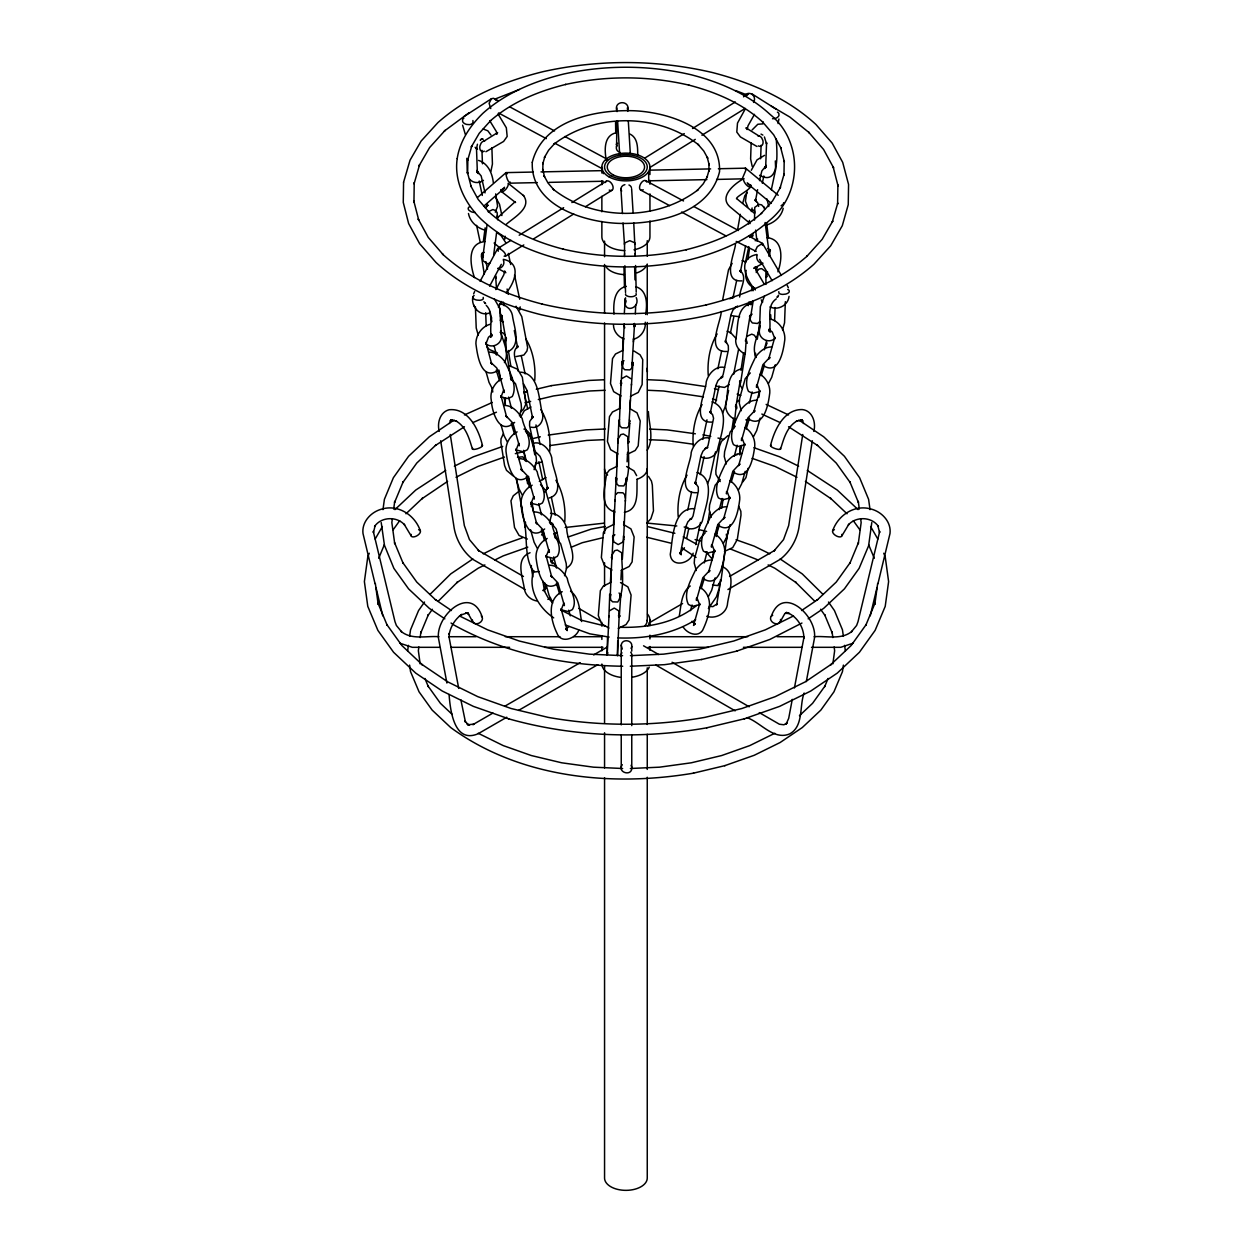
<?xml version="1.0" encoding="UTF-8"?>
<svg xmlns="http://www.w3.org/2000/svg" width="1253" height="1253" viewBox="0 0 1253 1253"><rect width="100%" height="100%" fill="white"/><g stroke="black" fill="none" stroke-linecap="round" stroke-linejoin="round"><path stroke-width="1.5" d="M511.459 406.755L511.443 408.243L508.608 397.091M541.515 513.291L541.5 514.779L538.665 503.643M581.58 621.535C579.638 611.464 579.747 597.587 570.554 591.197M625.545 297.791L625.341 303.508L625.999 300.845M636.242 297.572C640.769 307.925 624.229 313.783 624.949 301.331M542.878 581.22L544.569 591.338L544.053 590.367L548.015 597.618L552.73 603.069M608.974 615.818L607.172 655.147L607.877 652.719M615.066 499.775L613.25 539.088L613.782 541.844L618.168 544.585L622.725 542.142L623.587 539.432L625.388 500.104M631.481 384.06L628.818 426.098L626.86 427.931L621.692 427.759L619.859 425.801L619.217 420.444M719.598 582.958L719.363 587.485M482.374 253.435L482.985 260.734L487.213 263.71L489.845 263.224M497.707 219.808L497.096 212.509L495.374 210.457L492.852 209.549L488.184 211.773M510.958 240.341L497.786 248.501L498.255 251.242M726.756 538.163L720.992 580.687L717.671 585.574L712.534 585.026M751.158 142.811L750.625 158.974L752.176 166.336M760.618 158.755L761.104 145.238M774.589 320.643L775.074 307.549M785.349 301.675L784.55 322.835L782.545 329.931M482.029 253.075L481.387 256.035L484.3 274.203M495.765 278.417L495.828 276.741M535.986 462.373L534.17 469.703M617.729 640.596L617.416 655.617M510.394 182.202C508.546 184.16 505.398 175.201 506.071 172.616L533.245 172.053M491.521 319.092L491.599 317.495M495.624 275.629L496.486 289.224M501.858 316.476L501.169 321.348M511.725 380.082L511.788 378.484M531.679 502.5L531.241 506.604M531.288 567.123L531.366 565.526M613.97 314.111C613.281 303.884 613.751 289.192 626.281 286.357M624.307 313.548L625.294 298.731L624.652 299.796M635.334 313.908L635.757 304.62M645.279 322.209C646.015 329.837 640.988 337.433 633.438 339.234M645.624 314.456C647.331 304.526 647.629 290.21 635.663 286.671M607.517 637.464L607.094 655.288M610.43 582.222L611.072 569.896M613.484 524.208L614.205 509.971M616.523 466.179L617.149 453.852M619.562 408.165L620.204 395.823M622.616 350.135L623.242 337.809M623.822 524.537L623.947 521.765M629.899 408.494L630.337 399.989M609.725 594.94L608.895 616.883M618.857 420.867L618.027 442.826M610.978 594.58L610.211 597.117L611.981 555.063M620.908 579.779L621.41 570.24M627.095 461.824L627.596 452.286M633.376 341.959L633.579 338.138M620.752 595.3L619.264 617.228L619.937 615.662L618.998 616.899M623.696 539.135L622.318 559.198M629.789 423.075L628.395 443.155L629.069 441.589M632.922 363.198L631.449 385.125M637.15 479.288C636.336 490.456 639.954 509.658 624.354 512.305M620.799 384.373L621.034 381.131M634.175 326.688L634.41 323.446L633.705 325.874M618.966 616.805L619.186 613.563L618.481 615.99M748.746 236.034L762.482 243.411L762.372 245.196M631.763 734.634L631.763 767.212C632.671 777.017 616.617 772.694 622.287 764.675M648.725 180.761L648.647 172.1M722.589 300.219L728.494 269.865L732.144 263.334M737.61 229.612L740.319 214.341M738.612 349.164L733.616 374.396M619.342 423.044L621.143 381.883M628.207 440.664L628.317 439.49M617.494 655.476L619.264 613.422L618.669 610.806L614.283 608.065L609.616 610.697M765.959 284.462L765.865 271.713L761.683 268.643L759.052 269.05L756.608 271.588M487.01 225.258L482.75 257.648L483.423 255.534M704.264 562.879L707.099 551.727M734.305 456.343L737.14 445.191M764.33 349.806L766.648 340.55M617.04 111.611C612.67 99.958 631.167 99.551 627.722 111.392M627.33 109.089L627.487 107.617M483.423 240.936L485.146 227.827M493.682 254.798L496.642 232.306M616.601 146.773L616.821 120.648M382.964 509.642L384.405 499.32L393.379 477.722L408.572 456.296L429.309 436.796L454.15 420.006M392.361 518.711L391.844 522.564L394.726 543.771L394.554 542.659L403.153 563.349L402.652 562.393L416.779 582.097L436.075 600.281L435.402 599.67L451.44 610.524M393.677 509.078L394.726 501.372L394.554 502.484L403.153 481.794L402.652 482.75L416.779 463.046L436.075 444.862L435.402 445.473L464.44 426.74M407.664 650.73L408.4 645.342M409.621 636.352L410.53 629.852L418.549 610.587L424.516 602.035M418.862 646.971L418.361 650.73L420.147 663.886M420.147 637.573L420.914 631.935L420.742 633.047L428.369 614.69L427.868 615.646L432.426 609.287M832.853 663.886L834.639 650.73L834.138 646.971M843.379 665.108L842.47 671.608L833.95 691.828L820.856 710.091L802.28 727.554L780.133 742.512L754.212 755.293L724.641 765.708M808.154 618.841L823.691 608.347L844.428 588.847L859.104 568.376L868.595 545.822L871.79 522.564M877.664 583.475L874.829 604.291L875.001 603.179L865.792 625.341L866.293 624.386L851.163 645.499L830.488 664.967L831.178 664.356L805.397 681.789L775.2 696.668L741.854 708.525L705.016 717.342C653.158 726.536 599.842 726.536 547.984 717.342L511.146 708.525L477.8 696.668L447.603 681.789L421.822 664.356L422.512 664.967L401.837 645.499L386.707 624.386L387.208 625.341L377.999 603.179L378.171 604.291L375.336 583.475M740.977 370.308L743.609 352.688M750.923 304.792L751.33 301.769M755.214 356.306L755.637 353.283M505.257 400.678L505.632 398.156L508.311 398.485L512.289 396.512C517.802 385.705 509.783 372.204 505.131 362.023C501.278 356.933 495.89 351.936 489.077 352.124M525.148 524.694L525.508 522.172M707.851 523.174L709.59 511.725M746.224 270.35C743.984 277.524 747.9 285.637 754.933 288.331M747.9 259.246L749.357 249.66M712.111 560.185L713.505 551.069M731.721 430.969L733.663 418.204M752.99 290.821L753.554 287.172M716.215 536.55L717.969 525.023M756.279 272.559L757.157 266.795M721.744 508.123L723.122 499.007M733.898 428.025L736.31 404.672L736.686 407.241M753.241 300.626L750.516 317.51M720.726 580.202L716.638 604.948L717.264 603.789L712.847 606.656L709.073 606.248M728.338 530.05L726.568 539.432M739.74 454.933L740.539 447.399M757.282 339.25L759.913 321.974M767.525 271.807L766.35 277.352L766.993 276.193M769.859 256.458L769.796 249.488L770.407 250.616L767.635 248.439M748.088 468.356L745.958 477.644L742.653 482.107M758.895 397.201L759.459 393.458M777.925 271.807C782.17 260.06 784.127 239.245 766.93 237.647M504.708 239.37L505.178 236.253M519.713 309.992L520.199 306.875M534.718 380.614C535.861 366.8 533.183 350.809 525.884 339.046M549.722 451.252C550.866 437.422 548.203 421.447 540.889 409.668M564.743 521.875C565.886 508.045 563.208 492.069 555.909 480.291M802.734 434.509L788.67 525.54L783.532 539.62L774.009 550.944L774.824 550.318L729.544 576.458M812.32 440.774L798.803 528.233C796.61 540.356 789.923 551.665 780.243 559.324L727.946 589.521M813.777 431.408C816.251 422.668 812.461 410.53 802.186 409.559C783.611 409.308 774.213 430.28 770.532 445.567M769.029 256.364L769.467 250.193M741.666 445.535L739.63 452.834M778.786 291.667L778.896 292.998A5.545 2.663 -7.7 0 0 782.827 294.408L785.615 294.095A5.263 2.537 -7.7 0 0 789.249 291.839L789.155 290.492A5.545 2.663 -7.7 0 0 787.667 289.49M792.272 699.362L788.701 718.345L786.085 724.171L787.088 722.84L783.955 724.782L779.382 724.218L759.255 712.597M794.418 687.975L804.05 636.869L803.909 638.122C803.831 627.769 797.644 617.165 788.027 612.952L789.312 613.531L785.302 613.297L786.712 612.341L784.66 613.86L779.789 622.537M804.144 693.034C799.195 705.768 803.878 726.192 789.703 733.898C773.759 740.68 760.712 722.401 747.007 717.656M806.305 681.601L814.325 638.952C818.334 617.118 782.765 583.428 771.331 616.225M778.035 123.561L778.927 119.019M488.952 313.156C479.21 316.57 470.783 305.857 472.867 296.648M742.684 203.268L744.846 195.64L747.18 192.727M721.211 311.527C721.446 320.564 704.812 352.594 726.865 351.482M735.464 244.617C734.556 253.372 721.462 282.379 741.886 280.86M746.945 190.66L745.425 201.232L747.743 207.09M687.787 510.002L691.578 492.194M702.823 439.396L706.99 419.818M717.859 368.789L721.65 350.981M732.895 298.167L736.686 280.374M748.683 224.005L749.451 220.434M751.346 211.538L752.098 207.982M745.629 245.839L740.429 271.572L740.445 269.959L741.369 272.34L739.943 270.695L740.821 271.134M757.595 189.626L755.465 200.966L755.481 199.352L756.405 201.717L754.964 200.088L755.857 200.527M759.522 180.636L761.855 170.941L766.366 165.412M686.754 538.023L688.664 529.032M700.255 474.621L704.092 456.625M715.667 402.213L719.112 386.018M730.327 333.392L733.772 317.197M745.363 262.785L748.808 246.59M762.31 183.173L763.829 175.984M739.662 297.024C739.474 289.02 748.276 277.446 740.304 270.852M695.775 544.663L700.505 522.438M715.541 451.832L710.012 477.753L707.522 483.783M728.604 390.482L725.048 407.131L722.558 413.177M771.331 189.751L775.67 169.39L775.341 160.948M748.245 305.654L749.043 301.91M751.424 290.696L752.223 286.953M497.018 217.02L497.316 215.594M745.41 341.114L745.786 339.469M740.57 383.026L745.378 352.171L746.255 339.14L746.49 341.458M735.464 406.63L735.84 404.985M634.832 325.044L634.425 326.861L635.067 325.796M870.24 615.818L877.022 587.547M877.93 583.788L890.006 533.496C891.4 521.953 882.002 511.944 871.368 509.125C854.75 504.098 837.897 515.124 832.587 531.037M634.817 244.398L633.736 222.783M606.421 474.668C605.058 486.556 598.605 507.434 614.972 512.007M625.357 501.184L626.594 477.691L627.252 479.304L626.437 478.019M789.061 296.381C788.137 305.231 777.988 310.807 769.968 306.907M760.148 325.655C758.253 335.929 750.845 347.05 756.326 357.465M690.497 610.634L692.079 604.995M722.12 498.459L719.285 509.611L719.269 508.123M752.16 391.923L749.325 403.074L749.31 401.586M704.437 578.025L701.179 588.659M719.441 524.756L716.199 535.391M734.462 471.488L731.219 482.123M749.482 418.22L746.24 428.855M764.502 364.952L761.26 375.587M709.167 571.102L709.997 570.554L708.571 572.167L714.727 550.318L714.743 551.806L712.205 545.133M739.207 464.581L740.022 464.017L738.612 465.63L744.768 443.781L744.783 445.269L742.246 438.597M754.228 411.313L755.042 410.749L753.633 412.362L759.788 390.513L759.804 392.001L757.266 385.329M715.165 577.884L711.657 590.32L708.431 596.491M730.186 524.615L726.677 537.051L723.451 543.222M745.206 471.347L741.698 483.783L738.471 489.954M760.226 418.079L756.718 430.515L753.492 436.686M775.247 364.811L771.738 377.263L768.512 383.418M533.919 570.757C527.278 588.785 538.837 607.924 553.701 617.87M718.877 589.161L716.418 596.835L708.384 608.598M617.98 439.161L620.799 434.603L623.414 433.992L627.8 436.733C627.675 451.879 631.637 473.728 623.806 485.945L618.653 485.788L616.821 483.83L616.178 478.474M611.903 555.204L614.722 550.662L617.322 550.051L621.707 552.777C621.582 567.922 625.56 589.771 617.729 602.004L612.56 601.832L610.728 599.874L610.086 594.517M505.351 339.688L505.57 337.637L506.416 351.232L510.441 376.573M477.424 144.236L476.469 148.982L476.469 147.635L477.299 170.8L478.301 173.619L476.86 172.068L477.753 172.585M490.894 171.395L492.429 164.033L491.896 147.713M751.283 170.298L757 159.914L764.518 155.356M783.203 208.311C781.449 216.487 774.511 222.58 766.726 224.96M621.237 724.876L621.237 645.154C621.974 638.31 632.953 639.891 631.763 646.673M631.089 648.506L631.763 646.532L631.763 651.137M780.588 448.966C783.83 438.566 787.025 426.302 797.441 420.742L796.281 421.259L802.312 420.115L800.667 419.927L803.001 420.93L801.607 419.974L803.69 423.498M767.118 342.946L765.207 347.77M449.31 423.498L451.393 419.974L449.999 420.93L452.333 419.927L450.688 420.115L456.719 421.259L455.559 420.742C465.975 426.302 469.17 438.566 472.412 448.966M503.863 391.014L504.16 390.2L504.27 392.502L498.694 371.859L496.642 367.865L491.395 362.963L485.945 342.414L485.945 343.902L488.482 337.229L491.818 334.52M518.883 444.282L519.181 443.484L519.29 445.786L512.9 423.122L506.416 416.231L500.981 395.682L500.965 397.17L503.502 390.497M533.903 497.551L534.201 496.752L534.311 499.054L527.92 476.406L521.436 469.499M548.939 550.819L549.221 550.02L549.331 552.322L542.941 529.674L536.456 522.767L531.021 502.218L531.006 503.706L533.543 497.034M563.96 604.087L564.242 603.288L564.351 605.591L557.961 582.943L551.477 576.035L546.042 555.486L546.026 556.974L548.563 550.302M753.178 233.528L751.549 236.582L752.99 235.533M504.442 362.634C509.908 352.218 502.516 341.098 500.605 330.823M519.462 415.902L521.483 408.462L521.138 403.607L515.563 383.857L510.472 378.124M534.483 469.17L536.503 461.731L536.159 456.875L530.583 437.125L525.493 431.392M549.503 522.454L551.524 514.999L551.179 510.143L545.603 490.393L540.513 484.66M564.539 575.722L566.56 568.267L566.199 563.411L560.639 543.661L555.533 537.929M520.559 417.343L524.302 410.749L530.943 406.927M544.695 492.1L547.733 487.793M753.554 102.448C757.532 95.698 748.276 89.135 743.562 96.857M369.259 553.246L367.787 556.802L364.388 581.596L367.787 606.374L377.889 630.4L393.583 652.28L415.714 673.096L442.262 691.045L473.352 706.363L508.718 718.83M375.164 539.056L382.384 526.526M378.704 558.29L384.373 544.648L381.21 522.564M828.092 678.437L824.631 686.769L825.132 685.814L812.602 703.293L799.43 715.714M473.603 293.891L474.652 291.495M503.314 433.804L501.028 438.832L500.887 442.45L504.583 465.521L506.494 470.329L512.931 475.764M755.183 266.701L755.857 269.881L764.424 284.431M480.087 281.33L497.472 248.877M489.625 286.138L501.294 264.32M495.875 289.6L503.847 274.705L504.661 270.993L505.789 272.747L498.224 268.706M501.607 301.503L498.365 307.11M506.149 293.014C514.513 283.006 522.407 263.099 503.314 259.34M623.086 362.587L622.381 365.015L624.198 323.854M621.801 378.594L626.453 375.978L630.839 378.704M617.009 478.646L616.304 481.074L618.105 439.913M615.709 494.653L617.76 492.633L622.929 492.805L624.746 494.763L625.388 498.271M684.42 547.718L679.831 553.09L681.24 554.781L680.301 552.401L680.301 554.03L685.877 526.495L687.897 521.796L691.202 518.46L689.917 519.228M693.16 553.184C690.199 563.866 671.279 568.251 670.261 554.28C672.892 539.761 672.469 507.418 694.507 508.687M745.128 109.199L737.5 123.107L736.795 132.082L740.398 136.937L756.984 146.491M754.494 114.336L748.057 125.707L747.133 129.498L745.958 127.853L759.083 136.06M842.032 535.611L848.907 524.146L848.344 524.96C855.94 516.095 871.947 516.628 878.447 526.511L877.852 525.618L879.559 532.556L879.7 531.382L858.023 621.629L856.613 625.466L851.429 631.794L852.071 631.261C841.436 640.22 826.651 635.678 814.09 636.712M518.523 443.766L515.985 450.438L516.001 448.95L522.156 470.799L520.747 469.186L521.561 469.75M563.599 603.57L561.062 610.242L561.062 608.754L567.233 630.604L565.808 629.006L566.638 629.554M578.839 630.165C575.534 638.811 560.811 644.026 556.958 633.141C550.756 620.392 546.198 599.529 562.205 591.698M764.518 295.959L760.352 306.593L759.475 329.68C757.736 338.2 768.136 344.152 774.777 338.686M778.599 295.175L776.938 297.274L777.988 296.851M752.129 129.936L757.814 124.266L762.967 123.875M495.295 212.149L497.598 206.306L495.687 193.886M647.19 450.219C654.426 438.926 648.803 423.953 648.381 411.548M485.365 207.826L487.699 205.304M746.788 95.635L748.495 93.787M393.191 529.737L399.676 520.7M429.967 594.423L450.72 573.921L472.867 558.948M438.127 601.346L457.533 582.034L456.844 582.645L478.207 568.204L484.88 564.915M618.59 420.898L619.53 419.661M607.094 473.101L609.412 470.047L617.228 466.226M616.492 477.691L615.552 478.928L616.225 477.362L614.988 500.84M609.459 594.971L610.399 593.734M736.513 307.189L737.469 306.014M717.123 333.94C709.809 345.718 707.131 361.694 708.274 375.508M702.087 404.562C694.788 416.325 692.11 432.301 693.238 446.115M687.051 475.169C679.752 486.931 677.074 502.907 678.202 516.737M691.421 519.024L693.05 515.97L698.36 491.051L698.234 486.994L695.211 482.671M740.633 380.599L739.552 381.93L740.194 380.771L736.106 405.502L736.748 408.635M504.145 256.223C508.702 255.502 500.871 247.828 497.786 248.501M490.753 335.021L492.084 335.569L490.549 337.323L491.301 334.661L491.301 336.384C489.14 326.453 494.371 313.438 486.242 305.372M551.007 562.158L554.672 558.102L553.951 558.744M569.019 626.516L565.683 629.21M481.418 254.39L484.175 252.323M504.567 341.599L505.773 338.749L501.686 315.333L502.312 316.664L501.231 315.411M520.7 411.986L523.613 409.011L525.915 403.983L522.344 377.294L517.771 369.353L509.532 365.766M541.562 535L543.504 533.026M464.049 116.513L491.427 98.721L493.478 98.298L497.927 100.506M647.002 522.783L650.84 518.852L653.455 510.864L652.327 485.005L651.435 481.042L648.474 476.375M394.93 509.626L415.714 490.08L445.723 470.439M405.972 513.777L422.512 498.208L421.822 498.819L447.603 481.387M497.613 132.599L496.752 134.29L496.407 131.628L489.923 121.024M754.635 267.641L753.805 268.377L762.404 263.631M477.55 197.441L506.071 172.616L507.355 173.791M500.887 190.487L504.583 187.261M483.627 206.291L504.16 188.42M496.83 218.398L515.093 201.78L515.547 202.532L501.482 191.599M506.165 224.412C513.135 217.897 532.713 207.732 523.331 195.343M491.427 98.721L489.109 103.31L490.769 108.557M744.658 168.669L745.551 168.184L778.223 195.28M759.522 321.802L757.438 323.493L752.317 322.945L750.406 320.408L749.967 316.461M747.023 336.274L751.737 334.159L754.228 335.131L756.139 337.668M737.093 401.79L739.16 400.099M616.225 144.33L617.541 143.265M517.708 346.548C510.112 352.61 517.928 363.495 517.959 370.935M532.729 417.171L529.69 421.478L529.565 425.534L534.859 450.469L536.488 453.523M539.307 481.387L545.963 477.55M749.592 237.443L752.646 236.112M743.937 178.584C735.323 183.032 718.235 196.423 729.982 206.823L750.171 223.567M750.531 186.979C748.057 191.02 732.817 198.46 737.328 199.164L754.698 213.496M696.558 605.544C674.709 623.274 647.66 627.878 620.345 627.314M480.197 140.148L481.951 138.801L480.666 139.678M776.28 298.872C765.818 305.967 771.613 320.987 769.452 331.215L769.467 329.492L770.219 332.155L768.794 330.447L769.608 330.933M722.934 376.761L721.493 377.811L723.106 374.757L728.416 349.822L728.306 345.765L726.552 342.508M729.168 384.655L724.563 387.428L715.761 386.143M707.898 447.368L706.457 448.417L708.086 445.363L713.568 418.267L712.565 414.602L710.247 412.065M514.623 422.418C499.305 436.169 492.053 412.221 491.286 400.318C489.547 391.719 494.387 382.557 502.108 378.61M544.679 528.954C529.361 542.706 522.094 518.758 521.342 506.854C519.588 498.271 524.427 489.093 532.149 485.162M769.373 357.794L762.889 364.701L756.499 387.349L756.608 385.047L756.906 385.846M754.353 411.062L747.869 417.954L741.478 440.602L741.588 438.299L741.886 439.114M739.333 464.33L732.848 471.222L726.458 493.87L726.568 491.568L726.865 492.382M724.312 517.599L717.828 524.49L711.438 547.138L711.547 544.836L711.845 545.65M709.292 570.867L702.808 577.758L696.417 600.406L696.527 598.104L696.825 598.903M483.439 180.338C479.46 183.564 472.804 183.377 469.624 179.085M623.994 360.692L621.629 362.884L622.302 361.318L621.081 384.796L620.423 383.183L621.222 384.483M769.076 329.57L769.89 329.006M769.248 358.045L770.062 357.497L768.653 359.094L774.808 337.245L774.824 338.733L772.287 332.061L768.95 329.367M750.296 372.955L745.206 378.688L739.63 398.438L739.286 403.294L741.306 410.733M735.276 426.224L730.186 431.956L724.61 451.706L724.265 456.546L726.286 464.002M614.863 534.749L612.498 536.957L613.171 535.391L611.95 558.869L611.292 557.256M720.256 479.492L715.165 485.224L709.605 504.975L709.245 509.814L711.265 517.27M724.187 517.849L725.001 517.285L723.592 518.899L729.747 497.049L729.763 498.537L727.226 491.865M705.251 532.744L700.145 538.492L694.585 558.243L694.225 563.083L696.245 570.538M690.231 586.012C681.037 592.403 681.146 606.28 679.204 616.351M694.162 624.37L694.976 623.822L693.551 625.435L699.722 603.586L699.722 605.074L697.185 598.386M801.56 610.524L817.598 599.67L816.925 600.281L836.221 582.097L850.348 562.393L849.847 563.349L858.446 542.659L858.274 543.771L861.156 522.564L860.639 518.711M801.951 623.039L769.765 639.484L736.654 651.137M469.64 206.682L468.826 207.215A5.263 2.976 11.2 0 0 469.014 210.3L471.065 211.663A5.545 3.132 11.2 0 0 475.153 212.43M755.199 240.733L757.705 239.104M752.098 314.096L749.498 316.414L750.14 315.255L746.052 339.986L747.258 343.259M727.883 435.652L721.446 441.385L719.535 446.209L715.823 470.595L715.964 474.417L720.193 481.575M483.517 141.385L496.047 133.585M519.181 235.235L563.646 207.669M571.869 202.563L606.452 181.121M644.762 158.113L684.279 133.601M692.517 128.495L735.323 101.963M505.507 256.285L523.801 244.946M533.794 238.759L573.717 213.997M585.37 206.776L611.981 190.268M650.354 167.213L695.274 139.365M701.931 135.23L745.19 108.416M781.089 205.774L782.984 204.349A5.263 3.023 -11.3 0 0 783.611 202.688M729.826 298.809L734.446 296.569M735.025 307.392L736.294 306.64L732.989 309.961L730.985 314.66L725.393 342.194L725.409 340.581L726.348 342.946M704.953 448.605L706.238 447.854L702.933 451.174L700.913 455.873L695.321 483.407L695.337 481.794L696.276 484.175L694.835 482.53L695.728 482.969M496.689 371.217C480.479 380.098 477.221 353.863 475.905 343.682C475.827 335.037 481.857 326.36 490.377 324.214M517.129 431.893C509.407 435.825 504.567 445.003 506.306 453.586C507.59 463.062 511.96 486.54 526.73 477.753M547.169 538.43C539.463 542.361 534.608 551.539 536.362 560.122C537.647 569.598 542.016 593.076 556.786 584.305M765.301 167.526L766.194 167.025L764.753 168.56L765.74 165.756L766.57 142.576L766.57 143.938L764.408 136.953M491.145 336.086L491.959 335.616M492.962 713.051L472.82 724.673L474.057 724.109L467.949 724.751L469.593 724.939L467.04 724.015L468.434 724.97L464.753 720.757L465.474 722.151L460.869 699.816M504.708 706.269L580.217 662.665M593.64 654.912L607.063 647.159M649.054 622.929L682.587 603.554M506.776 717.217L478.113 733.757C453.884 744.078 450.219 709.574 449.075 694.475M518.57 710.404L597.806 664.654M469.155 112.707L444.376 131.017L445.097 130.375L429.654 147.509L419.035 165.835L419.551 164.848L414.054 183.862L414.226 182.734L413.944 201.984L413.756 200.872L418.69 219.917L418.173 218.946L428.228 237.365L443.155 254.641L442.434 253.999C470.314 279.654 505.977 294.706 542.267 304.103L541.844 304.009C595.801 316.617 652.437 316.852 706.52 304.839L706.097 304.933C742.794 295.88 778.865 281.142 807.449 255.831L806.728 256.473L822.172 239.339L832.791 221.029L832.274 222L837.787 203.002L837.599 204.114L837.897 184.864L838.069 185.992L833.135 166.931L833.652 167.918L823.597 149.499L808.671 132.207L809.407 132.865L789.891 117.077L771.394 106.207M695.666 619.718C672.657 634.253 644.778 638.952 617.948 637.918M506.823 352.093C522.313 346.22 513.808 326.782 512.399 315.286C511.146 309.099 505.726 304.636 499.587 303.759M518.789 491.427L513.26 495.812L510.958 500.84L514.529 527.529L519.102 535.47L527.341 539.056M530.05 552.73C514.56 558.603 523.065 578.025 524.474 589.536C525.727 595.723 531.147 600.171 537.286 601.064M542.753 590.492L545.525 588.424L544.961 583.146M547.906 599.42L550.521 598.01M756.922 254.469C736.169 258.51 746.177 279.936 755.34 289.929M464.424 414.947L492.288 402.464M472.726 422.653L496.439 412.19M454.353 466.179L473.352 456.812L502.704 446.428M455.998 477.252L477.8 466.508L504.52 457.047M483.235 553.842L498.788 546.167L522.407 537.803M494.888 559.981L503.236 555.862L527.779 547.169M793.525 615.943L765.348 629.836L733.741 641.019L699.503 649.211L663.62 654.144L630.416 655.664M774.793 733.271L749.764 745.598L721.712 755.528L691.311 762.795L659.485 767.181L630.384 768.496M487.182 205.586L488.059 205.147L486.618 206.792L487.339 203.691M517.191 346.83L518.084 346.408L516.643 348.036L517.583 345.671L517.583 347.285L514.294 330.541M532.212 417.468L533.089 417.03L531.648 418.659L532.588 416.294L532.588 417.907L527.012 390.372L523.456 383.763M547.216 488.09L548.094 487.652L546.653 489.281L547.592 486.916L547.608 488.529L542.016 460.994L540.012 456.296L536.707 452.959M566.309 568.173C580.797 560.263 566.262 539.886 566.795 528.5C564.962 521.044 558.76 513.354 550.537 513.385M759.866 391.516L752.442 393.317L748.48 391.343C742.966 380.536 750.97 367.035 755.622 356.854C759.49 351.764 764.878 346.768 771.691 346.956M744.846 444.768L737.437 446.585L733.459 444.611C727.946 433.804 735.95 420.288 740.601 410.123C744.47 405.032 749.858 400.036 756.671 400.224M729.826 498.036L722.417 499.853L718.439 497.88C712.926 487.072 720.929 473.556 725.581 463.391C729.45 458.3 734.838 453.304 741.651 453.492M714.805 551.304L707.397 553.121L703.419 551.148C697.905 540.341 705.909 526.824 710.576 516.659C714.429 511.569 719.817 506.572 726.63 506.76M699.785 604.572L692.376 606.389L688.398 604.416C682.885 593.609 690.889 580.092 695.556 569.927C699.409 564.837 704.797 559.84 711.61 560.028M721.336 377.404L717.969 380.567L715.949 385.266L710.357 412.801L710.373 411.188L711.312 413.553L709.871 411.924L710.764 412.362M852.964 643.259L840.7 647.315L811.521 647.315M616.069 132.787C603.539 135.637 604.526 150.454 606.264 160.18M495.154 99.018L519.415 89.496M568.189 536.973L591.291 529.079L605.371 526.495M571.368 547.185L582.206 542.721L602.897 537.709M768.669 330.4L770 329.868M476.892 172.287L478.239 171.771M517.505 457.314L522.626 456.797L525.07 459.037M539.244 571.478L534.123 571.994C524.678 560.248 527.168 541.124 525.07 526.291M523.754 392.502L527.215 391.249M542.22 461.871L536.973 463.359M553.763 533.747L557.225 532.494M744.282 718.83L779.648 706.363L810.738 691.045L837.286 673.096L859.417 652.28L875.111 630.4L885.213 606.374L888.612 581.596L885.213 556.802L883.741 553.246M623.305 350.182L615.505 354.004L612.513 358.609L610.493 383.512L613.672 391.641L621.065 395.964M630.447 396.261L638.247 392.44L642.131 384.53L642.726 359.595L640.064 354.803L634.081 351.059M620.266 408.196L612.466 412.018L609.475 416.638L607.454 441.526L610.634 449.67L618.011 453.978M627.393 454.291L635.208 450.469L638.2 445.849L640.22 420.961L637.025 412.817L629.648 408.509M614.174 524.255L606.374 528.077L603.382 532.682L601.362 557.585L604.557 565.714L611.934 570.037M621.316 570.334L629.116 566.513L632.107 561.908L634.128 537.004L630.932 528.876L623.555 524.553M611.135 582.269L603.335 586.091L600.344 590.711L598.323 615.599L601.503 623.743L608.88 628.051M618.262 628.364L626.077 624.542L629.069 619.922L631.089 595.034L627.894 586.89L620.517 582.582M485.913 151.723L503.596 141.448L507.167 136.467L506.337 127.79L498.021 113.929M752.239 303.273C735.276 306.03 738.55 327.456 735.715 339.563C735.198 345.734 739.38 351.545 744.987 353.847M742.293 368.789C725.33 371.546 728.619 392.972 725.769 405.079C725.252 411.25 729.434 417.061 735.041 419.363M745.848 419.912L748.824 419.019M724.469 551.398L732.707 547.624L737.297 539.495L740.993 515.108L740.852 511.287L738.565 506.228M756.17 251.399L736.2 241.422M551.179 385.673L588.55 380.458L603.727 379.769M630.29 666.236L664.45 664.685L701.821 659.47M508.217 718.705C572.574 736.905 640.894 739.489 706.676 727.821L707.021 727.742M409.621 665.108L410.53 671.608L419.05 691.828L432.144 710.091L450.72 727.554C519.635 777.988 611.025 787.009 693.301 773.195L693.645 773.117M523.754 392.236L527.45 391.343M536.3 389.229L551.524 385.595M524.96 402.761L530.677 401.383M538.289 399.566L553.497 395.932L589.38 390.999L605.011 390.278M531.288 438.957L540.325 436.796M515.312 453.649L524.036 451.566M701.476 659.548L737.156 651.012M706.676 727.821L744.783 718.705M693.301 773.195L725.142 765.583M484.895 241.625C466.492 243.145 470.361 265.605 474.448 277.571M533.433 443.186C542.377 441.04 549.91 449.921 551.79 457.878C551.633 468.512 566.779 493.087 549.19 497.974M552.526 523.268L550.412 523.691L553.012 524.349L551.727 523.597L556.222 529.126L559.324 542.424M734.916 454.949L737.563 454.541M716.591 179.43L742.215 178.85L745.927 170.095L745.551 168.184L718.376 168.748M548.219 435.089L585.918 429.873L605.246 428.996M549.926 445.567L586.749 440.461L603.789 439.693M565.197 527.497L603.962 523.174M550.584 524.005L552.369 523.77L551.148 523.691M751.91 236.128L751.08 235.924M739.599 316.805L730.797 315.537M720.616 377.419L721.838 377.341M711.829 422.089C689.776 423.201 706.41 391.171 706.175 382.134C708.07 374.177 715.62 365.312 724.563 367.458M696.793 492.695C674.74 493.807 691.374 461.777 691.155 452.74C693.034 444.784 700.584 435.919 709.543 438.08M772.506 118.753L775.278 118.424A5.545 3.696 -8.4 0 0 778.959 115.448L778.865 113.584A5.263 3.508 -8.4 0 0 777.393 112.128M541.014 171.896L601.189 170.659M650.432 170.142L710.608 168.904M510.19 183.173L537.349 182.609M548.986 182.374L603.319 181.246M648.694 180.824L706.896 179.618M438.91 636.712C426.349 635.678 411.564 640.22 400.929 631.261L401.571 631.794L396.387 625.466L394.977 621.629L373.3 531.382L373.441 532.556L375.148 525.618L374.553 526.511C381.053 516.628 397.06 516.095 404.656 524.96L404.092 524.146L410.968 535.611M448.668 636.712L476.015 636.712M505.304 636.712L559.981 636.712M573.655 636.712L601.001 636.712M650.041 636.712L747.696 636.712M776.985 636.712L804.332 636.712M439.537 647.315L412.3 647.315L400.036 643.259M451.221 647.315L509.595 647.315M544.616 647.315L602.991 647.315M648.067 647.315L708.384 647.315M743.405 647.315L801.779 647.315M482.013 139.161L483.266 139.193M647.378 379.69L664.45 380.458L705.533 386.566M647.989 390.278L663.62 390.999L703.45 396.872M649.696 429.074L667.082 429.873L695.368 433.789M649.211 439.693L666.251 440.461L693.395 444.235M647.159 523.096L676.808 525.978M622.584 655.664L589.38 654.144L553.497 649.211L519.259 641.019L487.652 629.836L459.475 615.943M622.71 666.236C564.43 665.421 505.476 653.518 454.15 625.137L451.049 623.039M622.616 768.496L593.515 767.181L561.689 762.795L531.288 755.528L503.236 745.598L478.207 733.271M516.126 356.572L523.864 355.038L526.949 350.981L527.623 347.551L521.781 316.617L516.064 306.233M520.528 372.141C539.604 373.723 538.665 400.067 542.298 413.177C544.522 420.241 539.182 429.137 531.131 427.195M609.115 637.072L589.803 633.83L565.275 624.981M504.098 405.392C512.242 405.299 518.382 412.065 522.203 418.565C523.785 428.416 533.198 440.069 527.309 449.78L523.331 451.753L515.923 449.937M519.118 458.661C527.278 458.567 533.402 465.333 537.224 471.848C538.806 481.685 548.234 493.337 542.33 503.048L538.351 505.022L530.943 503.22M534.154 511.929C542.298 511.835 548.438 518.601 552.244 525.117C553.826 534.953 563.255 546.606 557.35 556.316L553.387 558.305L545.963 556.489M549.174 565.197C557.319 565.103 563.458 571.869 567.264 578.385C568.846 588.221 578.275 599.874 572.386 609.584L568.408 611.574L560.984 609.757M702.902 434.838L710.796 436.342M684.138 526.996L687.803 527.497M505.726 398.219L500.902 396.668M483.157 128.996L487.84 130.813L490.941 135.011M500.104 332.343L502.751 332.781L505.194 335.021M762.482 243.411L757.329 246.606L754.964 251.508M648.005 526.699L674.881 533.292M646.705 537.239L670.872 543.16M605.105 626.014L580.938 620.094L560.905 610.039M751.769 209.971L753.867 210.394M714.445 388.696L718.549 389.683M712.518 399.049L716.622 400.02M717.953 438.049L723.592 439.411M698.829 529.58L706.614 531.444M695.102 539.573L700.631 540.904M706.739 616.288C715.165 619.233 725.644 614.048 727.351 605.011C728.432 592.951 737.625 572.903 721.775 566.356M497.519 353.033L489.281 349.446L486.603 346.314M735.621 90.576L746.553 94.774M770.376 319.045C780.008 321.488 786.461 332.202 784.488 341.881C783.203 351.357 778.833 374.835 764.079 366.048M695.102 624.025L691.766 621.331M737.156 394.131L740.774 395.415M766.147 404.39L788.576 414.947M761.84 414.054L780.274 422.653M753.961 447.713L779.648 456.812L798.647 466.179M752.051 458.316L775.2 466.508L797.002 477.252M736.044 539.745L754.212 546.167L769.765 553.842M730.468 549.033L758.112 559.981M742.089 260.593L745.551 261.846M727.069 331.215L730.515 332.468L736.278 338.717M712.033 401.821C731.611 408.838 720.71 435.089 717.781 448.746C716.45 456.327 707.397 460.759 700.725 456.75M696.997 472.428C716.591 479.445 705.674 505.695 702.745 519.353C701.429 526.933 692.361 531.366 685.689 527.372M485.287 230.254C477.236 228.14 470.063 221.906 468.465 213.511M761.025 134.102L762.858 135.089M764.8 166.712L766.163 167.229M626.61 466.539L633.987 470.846L636.634 475.639M683.214 536.848L696.715 544.256M478.552 160.4C488.09 163.344 492.398 173.587 493.337 182.781M624.057 338.921C618.168 336.947 613.563 331.372 613.469 325.06M679.799 553.153L680.692 553.575M788.56 426.74L817.598 445.473L816.925 444.862L836.221 463.046L850.348 482.75L849.847 481.794L858.446 502.484L858.274 501.372L859.323 509.078M807.277 470.439L837.286 490.08L858.07 509.626M485.976 343.839C492.617 349.321 503.017 343.353 501.278 334.849L499.853 308.395L494.465 299.107M768.12 564.915L774.793 568.204L796.156 582.645L795.467 582.034L814.873 601.346M509.94 106.975L554.562 130.954M564.868 136.499L607.768 159.554M645.765 180.667L683.527 200.966M693.817 206.51L738.44 230.505M498.522 112.958L546.308 138.644M554.844 143.234L602.63 168.936M640.612 190.033L669.619 205.633M681.569 212.055L725.957 235.909M500.229 320.173L503.393 321.896M523.456 576.458L478.176 550.318L478.991 550.944L469.468 539.62L464.33 525.54L450.266 434.509M578.792 608.41L600.594 620.987M643.556 645.796L658.655 654.505M672.062 662.257L749.2 706.786M525.054 589.521L472.757 559.324C463.077 551.665 456.39 540.356 454.197 528.233L440.68 440.774M655.899 665.061L735.182 710.843M496.893 232.51L501.059 235.595L505.601 242.393M749.059 419.316C763.829 428.103 768.199 404.625 769.467 395.149C771.096 387.114 766.977 378.484 760.054 374.271M734.039 472.585C748.808 481.371 753.178 457.893 754.447 448.417C756.076 440.383 751.957 431.752 745.034 427.539M719.018 525.853C733.788 534.624 738.158 511.161 739.442 501.686C741.056 493.651 736.936 485.021 730.013 480.807M681.585 547.733L696.073 557.397M703.998 579.121C718.768 587.892 723.138 564.43 724.422 554.954C726.035 546.919 721.916 538.273 714.993 534.06M494.121 243.035L500.558 248.454M523.942 429.059C534.123 433.256 532.901 445.958 534.78 454.792M751.722 93.724L776.093 109.121M798.85 420.006L823.691 436.796L844.428 456.296L859.621 477.722L868.595 499.32L870.036 509.642M805.397 481.387L831.178 498.819L830.488 498.208L847.028 513.777M490.863 334.175L491.677 334.739M491.521 363.213L490.69 362.65L492.116 364.263L491.442 362.963M780.133 558.948L802.28 573.921L823.033 594.423M506.541 416.482L505.726 415.918L507.136 417.531L506.463 416.231M536.582 523.018L535.767 522.47L537.177 524.067L536.503 522.767M551.602 576.286L550.787 575.738L552.213 577.335L551.539 576.035M444.846 618.841L429.309 608.347L408.572 588.847L393.896 568.376L384.232 544.726M759.6 175.279C779.554 186.431 777.032 153.712 776.562 143.719L776.249 138.864M629.773 133.977C638.012 137.752 637.667 147.807 637.714 155.419M699.973 587.328C715.667 596.647 708.712 617.651 702.526 630.478C697.545 637.605 687.333 633.438 683.386 627.346M550.067 523.096L551.508 524.146L549.879 521.091M484.676 302.928L485.6 303.633L483.877 301.769M509.219 184.113L523.848 195.844M494.496 98.658L496.188 100.428M475.122 147.29L477.518 149.185M619.045 593.014L621.159 595.347L620.501 593.75M476.673 170.471L481.183 176L485.052 192.899M556.536 566.215L551.101 560.733M755.34 200.229L757.673 202.767L758.66 206.432M747.227 182.781L750.923 185.836A5.341 2.02 51.1 0 1 747.414 185.867A5.341 2.02 51.1 0 1 743.53 179.712A5.341 2.02 51.1 0 1 743.609 179.007M747.837 183.909L771.315 203.378M763.97 207.434L761.62 204.85L758.989 204.38L754.76 207.356L754.51 220.121M452.255 714.461L440.398 703.293L427.868 685.814L428.369 686.769L424.908 678.437M705.862 551.712L712.393 559.277M511.177 377.419L512.226 378.954M617.917 151.3L617.071 150.297A5.545 5.075 -5 0 1 617.024 145.301M742.371 388.461L740.46 385.924L740.022 381.977M495.875 197.802L499.524 204.333L501.905 215.547M870.616 526.526L877.836 539.056M853.324 520.7L859.809 529.737M828.484 602.035L834.451 610.587L842.47 629.852L843.379 636.352M820.574 609.287L825.132 615.646L824.631 614.69L832.258 633.047L832.086 631.935L832.853 637.573M761.197 299.874L762.732 302.02M632.53 361.96L633.329 363.26M629.476 419.99L630.29 421.29M623.399 536.033L624.198 537.333M492.257 388.587L489.03 382.416L486.023 371.749M507.277 441.855L504.051 435.684L501.043 425.018M522.297 495.123L519.071 488.952L516.064 478.286M537.318 548.391L534.107 542.236L530.599 529.784M552.354 601.659L549.127 595.504L546.12 584.838M420.413 531.037C415.103 515.124 398.25 504.098 381.632 509.125C370.998 511.944 361.6 521.953 362.994 533.496L375.07 583.788M762.717 243.771L781.386 275.472M759.569 259.371L772.114 280.672M482.233 617.134C471.316 583.553 435.245 615.818 438.534 638.529L446.914 683.042M472.647 621.629L467.761 612.921L468.747 614.252L466.711 612.733L468.23 613.453L465.646 612.952L467.259 612.858L460.869 615.066L461.762 614.377C455.152 619.013 450.688 626.39 449.185 634.3L449.31 633.36L449.091 637.276L458.723 688.43M624.777 327.863L623.806 324.684M622.287 649.085L621.237 645.154M787.229 285.418L788.356 287.767M504.724 402.119L505.366 403.466L504.192 398.219M550.271 558.493L552.228 563.631M465.364 134.478L462.608 125.175M868.627 544.648L874.296 558.29M499.508 380.755L496.266 370.121M514.544 434.024L511.287 423.389M529.565 487.292L526.307 476.657M544.585 540.56L541.327 529.925M559.605 593.828L556.363 583.193M766.93 198.945L768.794 206.557M478.207 335.084L476.218 327.988L475.42 306.828M525.242 527.482L521.154 504.066M764.565 209.126L763.672 206.588M754.29 210.018L754.839 212.352M768.387 251.618L769.295 254.155L765.097 222.533M500.401 315.85L501.294 318.262L498.992 305.215M491.912 321.723L489.625 311.856M521.734 507.747L516.455 479.179M482.468 445.567C478.865 429.936 468.481 407.758 449.154 409.747C439.897 412.096 437.015 423.107 439.223 431.408M631.089 765.254L631.763 767.212M483.219 297.384L483.313 298.731A5.545 2.631 7.1 0 1 479.648 300.297L476.86 300.093A5.263 2.49 7.1 0 1 472.945 297.995L472.726 297.306M494.121 345.703L496.423 354.975M523.629 450.36L526.479 461.511M553.685 556.912L556.52 568.048M568.705 610.18L570.303 615.818M506.071 337.449L506.447 338.858M510.848 378.86L511.224 380.27M530.739 502.876L531.115 504.286M473.791 305.059L474.057 306.077M472.914 120.523L473.023 122.387A5.263 3.461 9 0 1 469.374 124.642L466.602 124.423A5.545 3.649 9 0 1 462.67 121.604L462.561 119.74A5.263 3.461 9 0 1 463.845 118.221M375.978 587.547L382.76 615.818M632.045 362.884L632.64 365.5L632.593 362.759M621.112 380.99L621.707 383.606M625.952 478.928L626.547 481.544L626.516 478.803M619.859 594.987L620.47 597.603L620.423 594.862M514.529 274.955L519.697 299.263M508.342 253.404L510.707 264.508M507.089 289.004L508.232 294.361M521.342 356.071L525.132 373.88M535.971 424.924L540.137 444.502M551.367 497.331L555.142 515.14M479.226 181.027L482.28 195.437M524.255 392.909L527.701 409.104M538.884 461.731L542.706 479.727M554.265 534.154L555.032 537.756M503.33 302.098L504.098 305.654M485.945 261.72L487.511 269.129M543.614 533.105L545.18 540.513M476.594 225.336L480.134 241.97M624.48 244.617L623.039 223.003M500.589 379.878L498.976 370.121M508.358 350.495L510.879 366.502M528.547 476.375L530.348 487.605M523.911 451.863L525.367 460.947M532.102 502.97L533.559 512.054M526.714 478.16L527.623 483.768M531.1 566.074L532.854 576.975M492.178 388.132L492.789 391.97M740.022 447.384L740.398 449.968L740.335 448.605M726.317 534.232L726.693 536.801M500.527 301.581L500.934 304.495M616.805 107.836L617.009 109.293M844.6 645.342L845.336 650.73M766.617 223.081L768.434 237.71M755.606 230.113L756.969 241.093M628.301 120.868L630.29 153.038M631.622 188.702L633.141 213.323M617.619 121.087L619.718 155.153M620.94 188.921L622.459 213.543M629.554 422.637L629.601 423.53M623.508 539.573L623.461 536.832M613.171 539.229L613.14 536.503M720.459 579.638L720.522 581M647.206 368.163L647.362 371.859M603.273 172.522L603.319 173.697M485.678 312.717L486.18 325.811M770.689 314.738L770.83 318.56M481.951 150.297L482.452 163.814M466.821 158.301L467.353 173.102M505.178 402.276L505.241 404.688M635.271 254.155L634.848 242.816L629.758 240.67L624.527 243.035L624.589 254.375M635.569 265.511L636.226 292.184M634.644 266.701L634.973 279.858M624.871 265.73L625.529 292.419M623.963 266.92L624.48 287.579M615.74 133.084L615.568 122.121M634.519 324.198L631.857 368.069L629.899 369.901L624.73 369.729L622.913 367.771L622.271 362.43M649.947 166.759L649.947 174.512M649.947 180.322L649.947 184.191M649.947 193.87L649.947 211.303M649.947 220.998L649.947 236.488A24.042 13.877 0 0 1 634.018 249.801M649.947 619.984L649.947 625.67M649.947 635.146L649.947 638.936M649.947 646.517L649.947 650.307M647.253 240.686L647.253 256.254M647.253 264.038L647.253 314.675M647.253 322.46L647.253 620.94M647.253 667.833L647.253 724.5M647.253 734.274L647.253 769.436M647.253 777.252L647.253 1177.804A21.348 12.326 0 0 1 626.296 1190.35A21.348 12.326 0 0 1 604.557 1178.243L604.557 777.706M631.763 655.178L631.763 725.628M621.237 734.65L621.237 768.606M604.557 241.14L604.557 256.708M604.557 264.477L604.557 313.172M604.557 322.914L604.557 533.465M604.557 562.785L604.557 586.232M604.557 666.33L604.557 722.997M604.557 732.77L604.557 767.932M601.863 167.244L601.863 173.055M601.863 180.808L601.863 184.677M601.863 196.298L601.863 211.788M601.863 221.483L601.863 236.974A24.042 13.877 0 0 0 624.761 250.6M601.863 622.365L601.863 626.155M601.863 635.631L601.863 639.422M601.863 647.002L601.863 650.793M621.645 191.082A5.341 4.354 -3.5 0 1 624.887 184.63M628.959 184.99A5.341 4.354 -3.5 0 1 631.434 187.59M625.686 293.828A5.545 2.428 -0.4 0 0 626.375 295.63L628.395 296.475A5.263 2.318 -0.4 0 0 633.736 296.366L635.631 295.442A5.545 2.428 -0.4 0 0 636.023 293.625M624.667 256.536A5.341 5.278 9.7 0 1 624.589 253.811M634.926 253.592A5.341 5.278 9.7 0 1 634.989 256.332M605.434 182.531A5.341 3.195 58.2 0 1 609.898 181.763A5.341 3.195 58.2 0 1 613.109 188.169A5.341 3.195 58.2 0 1 609.224 190.064M473.352 296.068A5.545 2.631 7.1 0 1 474.167 295.583M503.361 260.17A5.341 4.432 -62 0 1 502.782 265.902A5.341 4.432 -62 0 1 497.801 268.299M508.107 183.361A5.341 2.255 -52.6 0 1 504.771 190.346A5.341 2.255 -52.6 0 1 500.965 189.579M484.645 141.072A5.263 3.477 -72.7 0 0 480.995 143.343L479.946 145.928A5.545 3.665 -72.7 0 0 480.745 150.705L482.374 151.644A5.263 3.477 -72.7 0 0 484.3 151.143M620.329 152.553A5.263 4.808 -5 0 1 619.045 152.083M758.363 145.865A5.263 3.681 69.4 0 0 760.414 146.272L762.122 145.27A5.545 3.884 69.4 0 0 762.858 140.446L761.699 137.924A5.263 3.681 69.4 0 0 757.783 135.81M647.519 614.142A24.042 13.877 0 0 1 647.864 625.874M647.253 620.016A21.348 12.326 0 0 1 644.575 626.202M649.226 667.16A24.042 13.877 0 0 1 632.53 677.153M620.094 677.278A24.042 13.877 0 0 1 601.863 664.043M750.751 184.943A5.341 2.02 51.1 0 1 750.923 185.851M643.181 189.72A5.341 2.976 -61.7 0 1 639.563 187.981A5.341 2.976 -61.7 0 1 642.554 181.45A5.341 2.976 -61.7 0 1 646.705 182.045M762.999 263.193A5.341 4.276 61.9 0 1 758.065 261A5.341 4.276 61.9 0 1 757.141 255.314M481.262 615.849A5.31 4.104 -29.3 0 1 479.006 623.18A5.31 4.104 -29.3 0 1 472.412 620.016M481.935 445.191A5.31 1.41 -18.8 0 1 477.832 448.621A5.31 1.41 -18.8 0 1 472.647 448.308M780.353 448.308A5.31 1.41 18.8 0 1 775.168 448.621A5.31 1.41 18.8 0 1 771.065 445.191M780.494 619.436A5.31 4.104 29.3 0 1 777.236 623.775A5.31 4.104 29.3 0 1 771.065 620.486A5.31 4.104 29.3 0 1 772.709 615.286M418.596 529.737A5.31 2.757 -31 0 1 419.818 533.214A5.31 2.757 -31 0 1 413.866 536.879A5.31 2.757 -31 0 1 411.094 534.373M841.906 534.373A5.31 2.757 31 0 1 839.134 536.879A5.31 2.757 31 0 1 833.182 533.214A5.31 2.757 31 0 1 834.404 529.737M621.378 656.243A5.31 4.652 0 0 1 621.911 652.703M630.713 652.202A5.31 4.652 0 0 1 631.763 655.632M646.626 265.291A21.348 12.326 0 0 1 636.916 272.872M624.433 274.611A21.348 12.326 0 0 1 605.387 265.714M647.253 468.544A21.348 12.326 0 0 1 636.916 479.335M607.611 475.122A21.348 12.326 0 0 1 604.557 468.998M403.576 182.202L403.262 202.422L408.619 223.52L419.645 243.724L435.95 262.41C464.816 288.973 501.733 304.557 539.323 314.284L539.745 314.393C595.05 327.331 653.095 327.566 708.525 315.239L708.932 315.145C746.929 305.763 784.268 290.524 813.855 264.32L830.708 245.792L842.298 225.697L848.25 204.662L848.563 184.442L842.689 162.357L832.196 143.14L815.891 124.439C787.009 97.875 750.093 82.291 712.503 72.564L712.08 72.455C656.776 59.533 598.73 59.298 543.301 71.609L542.894 71.703C504.896 81.085 467.557 96.34 437.97 122.543L421.133 141.056L410.044 160.18L403.576 182.202M457.204 158.567C453.868 181.528 465.239 203.785 481.356 219.416L482.092 220.074C503.941 240.184 531.899 251.978 560.357 259.34L560.78 259.449C602.583 269.223 646.454 269.395 688.351 260.091L688.774 259.998C717.53 252.887 745.801 241.343 768.214 221.515L768.935 220.873C802.28 194.81 803.408 141.652 770.47 114.759L769.734 114.117C747.884 94.006 719.927 82.212 691.468 74.835L691.045 74.741C649.242 64.952 605.371 64.78 563.474 74.084L563.051 74.193C534.295 81.288 506.024 92.832 483.611 112.676L482.891 113.318C470.282 125.598 459.882 140.822 457.204 158.567M467.855 159.115L467.635 173.478L467.463 172.366L471.144 186.587L470.627 185.616L478.145 199.384L489.296 212.305L488.576 211.647C509.438 230.865 536.127 242.127 563.302 249.159L562.879 249.065C603.335 258.525 645.796 258.698 686.346 249.676L685.939 249.786C713.396 243.004 740.398 231.977 761.793 213.026L761.072 213.668L772.615 200.872L780.556 187.167L780.039 188.154L784.143 173.963L783.971 175.075L784.19 160.697L784.362 161.825L780.682 147.588L781.199 148.574L773.681 134.807L762.529 121.886L763.249 122.528C742.371 103.326 715.698 92.049 688.524 85.016L688.946 85.126C648.49 75.666 606.029 75.493 565.479 84.499L565.886 84.405C538.43 91.187 511.428 102.213 490.033 121.149L490.753 120.507L479.21 133.319L471.269 147.008L471.786 146.037L467.667 160.227L467.855 159.115M532.274 162.31C530.599 205.194 582.786 221.812 617.948 223.347C655.648 224.569 709.041 214.357 719.535 171.771C721.227 128.902 669.024 112.269 633.861 110.75C596.162 109.512 542.768 119.74 532.274 162.31M542.941 162.859L542.815 170.392L542.643 169.28L544.569 176.751L544.053 175.78L548.015 183.032L553.904 189.845L553.168 189.203C593.75 221.295 656.838 221.295 697.874 189.923L697.154 190.566L703.246 183.815L707.428 176.595L706.911 177.581L709.073 170.11L708.885 171.238L708.994 163.689L709.182 164.816L707.24 157.33L707.773 158.317L703.794 151.049L697.921 144.252L698.641 144.894C658.076 112.801 594.987 112.801 553.951 144.158L554.672 143.515L548.579 150.266L544.397 157.486L544.914 156.515L542.753 163.971L542.941 162.859M505.711 340.424L505.131 341.693L505.758 340.393M545.478 588.456L544.898 589.724L545.525 588.424M751.33 236.018L750.046 236.77L751.408 236.175M609.209 176.986A24.042 13.877 0 0 0 649.226 170.361A24.042 13.877 0 0 0 619.28 153.665A24.042 13.877 0 0 0 609.209 176.986M611.088 175.859A21.348 12.326 0 0 0 646.626 169.954A21.348 12.326 0 0 0 620 155.137A21.348 12.326 0 0 0 611.088 175.859M612.952 174.747A18.654 10.776 0 0 0 644.011 169.594A18.654 10.776 0 0 0 620.752 156.641A18.654 10.776 0 0 0 612.952 174.747"/></g></svg>
